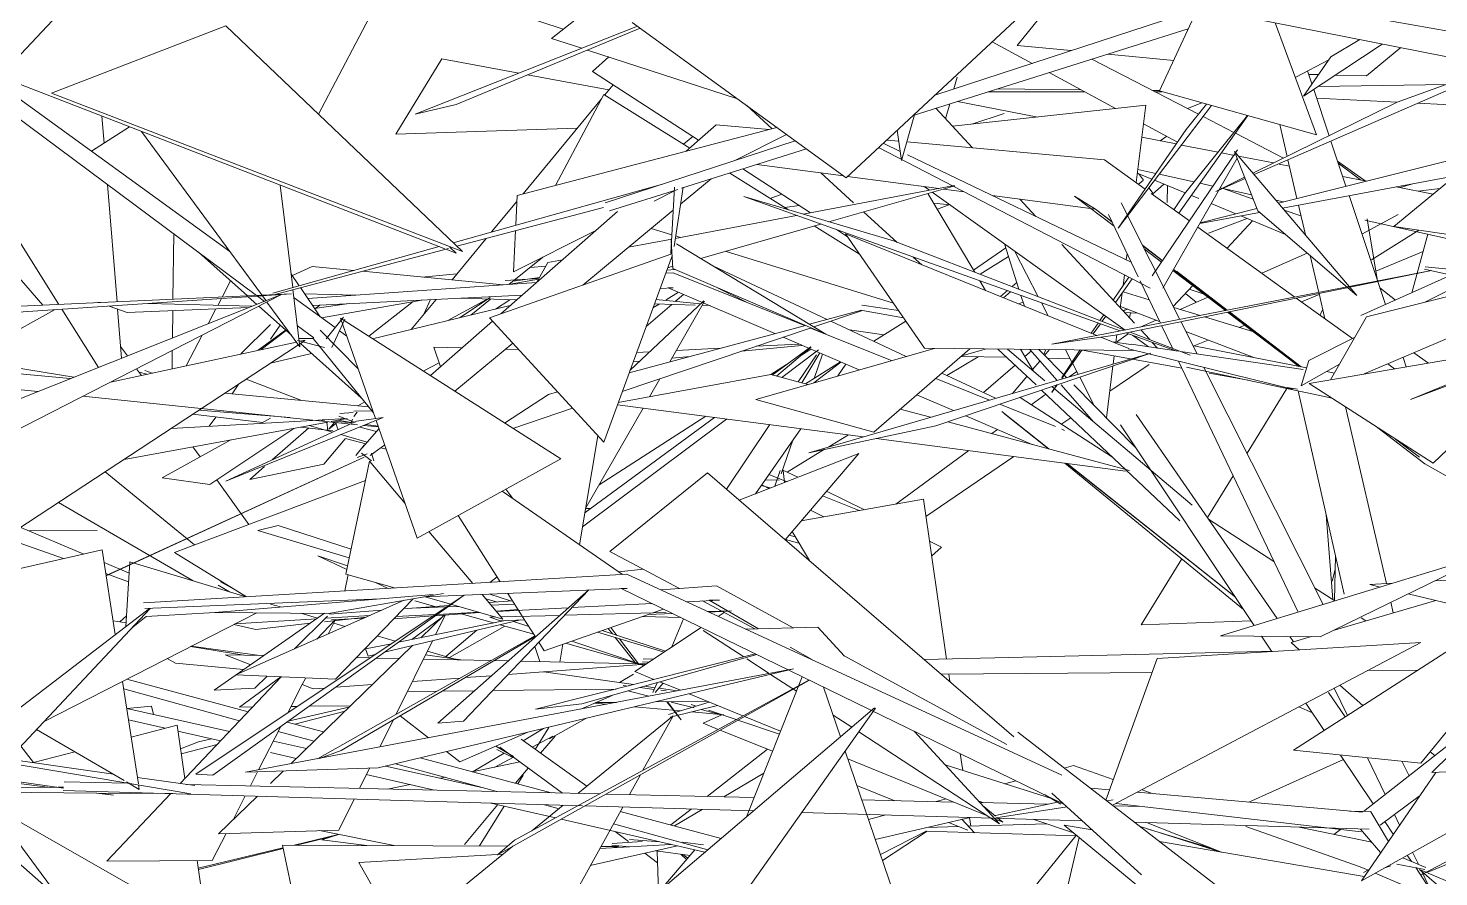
# Model space of a CAD drawing. Header units: millimetres. Extents: x 78096 to 288885, y -20632 to 149556.
# Drawn here: x 249668.4 to 250028.1, y 93435.7 to 93652.2 of the extents above; entities that cross this region are included whole.
import ezdxf

# ---------------------------------------------------------------- set-up
doc = ezdxf.new("R2010")
doc.units = ezdxf.units.MM
doc.layers.add('G-IMPT', color=8, linetype='Continuous', lineweight=9)
doc.layers.add('L-PLNT', color=71, linetype='Continuous', lineweight=9)

# ---------------------------------------------------------------- blocks, each defined once
blk = doc.blocks.new('ZZ-V - Tree Broadleaf 2 - 3dtree rotund SIMPLU-4826084-TOMH A-A')
at = {"layer": 'G-IMPT'}
for p, q in [((24224.14, 93647.86), (24237.21, 93663.97)), ((24105.4, 93649.65), (24121.17, 93662.07)), ((24105.4, 93649.65), (24113.16, 93647.13)), ((24114.56, 93646.67), (24152.8, 93634.23)), ((24224.14, 93647.86), (24237.97, 93646.53)), ((24247.28, 93645.64), (24264.08, 93644.02)), ((24313.28, 93640.11), (24321.98, 93647.28)), ((24347.26, 93642.28), (24284.6, 93614.88)), ((24295.25, 93639.73), (24303.62, 93644.21)), ((24298.23, 93641.33), (24299.33, 93638.02)), ((24346.33, 93642.47), (24321.11, 93633.37)), ((24300.98, 93640.4), (24298.52, 93640.45)), ((24313.28, 93640.11), (24305.32, 93640.3)), ((24299.79, 93636.63), (24303.72, 93624.82)), ((24198.01, 93630.13), (24194.63, 93618.52)), ((24256.97, 93632.58), (24207.64, 93627.22)), ((24256.97, 93632.58), (24254.48, 93612.86)), ((24283, 93629.95), (24265.35, 93605.02)), ((24266.81, 93609.98), (24282.94, 93629.96)), ((24284.47, 93615.35), (24321.11, 93633.37)), ((24096.65, 93609.59), (24162.85, 93626.92)), ((24291.11, 93627.68), (24293, 93619.55)), ((24165.32, 93625.13), (24152, 93618.42)), ((24189.98, 93622.9), (24194.32, 93620.82)), ((24193.57, 93626.24), (24194.63, 93618.52)), ((24304.18, 93623.44), (24308.02, 93611.93)), ((24188.8, 93621.81), (24258.07, 93585.9)), ((24196.17, 93619.93), (24253.25, 93592.56)), ((24280.36, 93621.21), (24258.62, 93589.08)), ((24310.82, 93584.04), (24279.6, 93620.75)), ((24279.6, 93620.75), (24285.51, 93605.68)), ((24343.51, 93620.84), (24290.79, 93607.6)), ((24280.25, 93619.09), (24261.31, 93585.91)), ((24293.21, 93618.65), (24295.51, 93608.79)), ((24169.57, 93604.8), (24208.1, 93612.1)), ((24176.13, 93602.85), (24208.25, 93612.02)), ((24254.79, 93615.3), (24258.53, 93613.75)), ((24255.07, 93615.18), (24256.34, 93613.44)), ((24255.11, 93612.41), (24256.31, 93613.41)), ((24258.63, 93609.87), (24261.56, 93612.49)), ((24259.22, 93613.46), (24267.01, 93610.23)), ((24262.42, 93607.77), (24262.51, 93612.1)), ((24274.81, 93610.6), (24282.16, 93614.22)), ((24282.3, 93613.87), (24274.81, 93610.6)), ((24335.94, 93614.61), (24291.84, 93606.36)), ((24321.87, 93611.56), (24325.35, 93612.63)), ((24096.65, 93609.59), (24096.28, 93601.98)), ((24136.75, 93610.74), (24131.61, 93608.15)), ((24201.41, 93610.06), (24213.33, 93589.98)), ((24257.76, 93611.48), (24258.81, 93610.03)), ((24266.81, 93609.98), (24264.1, 93605.92)), ((24268.58, 93609.58), (24270.52, 93608.77)), ((24276.67, 93611.36), (24284.34, 93608.65)), ((24308.81, 93609.53), (24318.07, 93581.72)), ((24331.95, 93611.33), (24326.45, 93610.67)), ((24202.86, 93607.63), (24207.01, 93607.16)), ((24247.44, 93604.74), (24255.04, 93588.82)), ((24250.71, 93607.68), (24265.63, 93577.96)), ((24286, 93605.26), (24270.72, 93602.4)), ((24285.3, 93606.22), (24270.83, 93602.59)), ((24273.62, 93607.48), (24279.92, 93604.87)), ((24310.82, 93584.04), (24285.51, 93605.68)), ((24292.27, 93605.86), (24296.54, 93604.36)), ((24295.89, 93607.11), (24297.66, 93599.52)), ((24321.36, 93604.75), (24312.09, 93599.67)), ((24136.96, 93598.63), (24167.9, 93604.48)), ((24143.4, 93593.52), (24174.09, 93602.27)), ((24272.96, 93599.99), (24282.82, 93603.66)), ((24277.73, 93596.09), (24284.21, 93603.09)), ((24281.16, 93604.36), (24292.63, 93599.59)), ((24313.44, 93603.61), (24316.08, 93587.69)), ((24116.68, 93600.63), (24095.69, 93590.06)), ((24096.21, 93600.61), (24095.69, 93590.06)), ((24125.06, 93596.37), (24136.04, 93598.45)), ((24326.58, 93600.75), (24314.56, 93593.15)), ((24324.8, 93584.75), (24328.92, 93599.68)), ((24214.72, 93589.45), (24221.95, 93593.99)), ((24220.91, 93597.22), (24224.61, 93585.64)), ((24223.6, 93595.3), (24229.55, 93583.74)), ((24252.2, 93594.77), (24251.99, 93593.16)), ((24298.89, 93594.25), (24301.07, 93584.85)), ((24044.33, 93591.46), (24039.31, 93589.15)), ((24044.33, 93591.46), (24054.96, 93590.44)), ((24103.92, 93591.56), (24099.91, 93591.2)), ((24104.42, 93592.47), (24101.66, 93587.45)), ((24104.42, 93592.47), (24108.19, 93593.18)), ((24136.96, 93590.66), (24134.8, 93590.52)), ((24135.02, 93591.13), (24136.29, 93591.49)), ((24146.56, 93591.61), (24175.74, 93577.93)), ((24101.58, 93587.38), (24043.27, 93583.25)), ((24057.16, 93590.23), (24093.05, 93586.77)), ((24081.29, 93589.55), (24072.4, 93588.76)), ((24102.19, 93588.4), (24093.6, 93587.84)), ((24094.82, 93586.9), (24102.07, 93588.19)), ((24102.32, 93588.65), (24095.59, 93587.73)), ((24136.42, 93589.84), (24134.6, 93589.72)), ((24136.42, 93589.84), (24169.92, 93576.37)), ((24214.62, 93587.8), (24216.1, 93585.31)), ((24224.06, 93587.37), (24222.85, 93586.31)), ((24252.61, 93588.73), (24248.68, 93582.83)), ((24253.5, 93588.27), (24249.23, 93582.24)), ((24251.51, 93589.3), (24251.16, 93586.55)), ((24255.54, 93587.75), (24260.67, 93576.99)), ((24042.43, 93584.49), (24055.52, 93584.11)), ((24097.88, 93584.13), (24044.43, 93581.53)), ((24078.97, 93577.65), (24089.74, 93583.57)), ((24081.86, 93583.35), (24096.51, 93582.92)), ((24081.94, 93578.36), (24089.74, 93583.57)), ((24136.43, 93586), (24133.08, 93585.84)), ((24134.6, 93582.92), (24137.79, 93584.88)), ((24135.16, 93586.01), (24162.32, 93574.32)), ((24135.16, 93586.01), (24136.43, 93586)), ((24139.04, 93584.34), (24136.96, 93582.55)), ((24147.74, 93586.04), (24155.33, 93582.24)), ((24221.67, 93585.28), (24219.93, 93583.76)), ((24220.64, 93583.48), (24222.46, 93585)), ((24225.12, 93584.05), (24225.99, 93581.32)), ((24250.92, 93584.62), (24250.45, 93580.92)), ((24251.16, 93584.97), (24257.84, 93582.93)), ((24263.98, 93581.24), (24268.92, 93586.57)), ((24301.14, 93584.58), (24302.64, 93578.12)), ((24320.61, 93582.86), (24316.66, 93585.97)), ((23991.56, 93582.3), (23989.72, 93582.35)), ((23997.14, 93579.73), (23992.59, 93581.34)), ((23997.14, 93579.73), (24028.21, 93580.96)), ((24029.05, 93581.29), (24002.57, 93582)), ((24053.83, 93581.98), (24044.94, 93580.76)), ((24045.01, 93580.65), (24046.33, 93581.62)), ((24046.34, 93581.62), (24045.03, 93580.63)), ((24046.75, 93578.33), (24072.29, 93582.88)), ((24058.77, 93573.67), (24070.13, 93582.5)), ((24059.78, 93573.03), (24094.86, 93581.47)), ((24072.95, 93579.44), (24074.5, 93582.99)), ((24125.4, 93564.9), (24144.22, 93582.67)), ((24136.06, 93581.77), (24129.52, 93576.13)), ((24131.25, 93580.86), (24132.88, 93581.86)), ((24131.63, 93581.9), (24142.05, 93581.6)), ((24132.04, 93583.02), (24143.42, 93581.92)), ((24135.54, 93567.12), (24144.42, 93582.58)), ((24143.83, 93581.54), (24145.88, 93581.48)), ((24224.47, 93581.93), (24225.66, 93582.37)), ((24230.34, 93582.18), (24232.05, 93578.87)), ((24250.49, 93581.26), (24260.46, 93577.44)), ((24251.07, 93580.24), (24252.39, 93580.53)), ((24252.42, 93580.52), (24251.15, 93580.16)), ((24254.91, 93579.56), (24251.55, 93579.73)), ((24252.83, 93578.34), (24253.03, 93579.65)), ((24264.1, 93581.01), (24270.8, 93578.96)), ((24302.08, 93580.5), (24301.37, 93579.03)), ((24026.13, 93569.12), (24033.69, 93576.62)), ((24033.69, 93572.88), (24036.2, 93576.45)), ((24176.64, 93577.51), (24195.88, 93568.49)), ((24187.57, 93572.39), (24195.73, 93577.51)), ((24244.8, 93577.02), (24243.06, 93574.42)), ((24245.39, 93576.81), (24243.56, 93574.23)), ((24246.22, 93579.15), (24245.24, 93577.69)), ((24246.76, 93578.76), (24245.84, 93577.46)), ((24260.97, 93576.37), (24263.73, 93570.57)), ((24265.92, 93577.38), (24270.06, 93569.14)), ((24271.95, 93578.61), (24284.5, 93574.77)), ((24030.57, 93570.07), (24037.58, 93575.21)), ((24037.72, 93575.09), (24031.32, 93570.24)), ((24164.46, 93573.4), (24183.83, 93565.06)), ((24171.44, 93575.75), (24192.14, 93567.43)), ((24249.58, 93574.04), (24249.34, 93572.12)), ((24267.19, 93574.85), (24284.54, 93568.21)), ((24033.69, 93566.75), (24044.22, 93569.28)), ((24082.55, 93570.67), (24075.37, 93570.85)), ((24075.37, 93570.85), (24077.05, 93565.84)), ((24096.98, 93570.31), (24093.68, 93570.39)), ((24127.08, 93569.47), (24130.43, 93569.65)), ((24137.2, 93570.01), (24148.51, 93570.61)), ((24153.82, 93569.81), (24169.27, 93571.33)), ((24203.09, 93570.55), (24157.5, 93557.54)), ((24157.62, 93571.09), (24168.49, 93571.66)), ((24161.71, 93563.75), (24171.55, 93570.98)), ((24171.61, 93570.96), (24162.78, 93563.47)), ((24173.51, 93570.15), (24164.12, 93563.11)), ((24168.33, 93561.98), (24172.98, 93568.94)), ((24169.13, 93568.85), (24171.49, 93570.37)), ((24169.27, 93561.73), (24173.8, 93569.38)), ((24187.57, 93549.14), (24212.09, 93570.46)), ((24216.33, 93570.42), (24210.01, 93568.65)), ((24219.25, 93570.39), (24228.96, 93561.22)), ((24221.66, 93570.36), (24231.24, 93562.27)), ((24224.99, 93570.33), (24228.29, 93564.76)), ((24226.11, 93568.44), (24227.78, 93569.9)), ((24227.42, 93570.3), (24234.35, 93562.39)), ((24229.64, 93570.28), (24236.75, 93563.09)), ((24231.49, 93570.26), (24230.96, 93568.95)), ((24231.14, 93568.77), (24232.4, 93570.25)), ((24240.22, 93570.17), (24235.52, 93563.13)), ((24240.64, 93570.1), (24235.52, 93562.87)), ((24236.5, 93570.21), (24238.13, 93567.03)), ((24072.69, 93564.76), (24076.7, 93566.88)), ((24126.2, 93567.09), (24127.9, 93567.26)), ((24136.08, 93568.06), (24140.77, 93568.52)), ((24161.34, 93563.86), (24165.35, 93566.43)), ((24170.21, 93561.48), (24179.13, 93567.08)), ((24172.29, 93561.76), (24179.15, 93567.07)), ((24178.42, 93563.51), (24180.5, 93566.49)), ((24221.5, 93568.27), (24209.85, 93568.51)), ((24215.57, 93559.27), (24223.61, 93566.27)), ((24228.07, 93565.13), (24229.98, 93567.39)), ((24237.67, 93567.92), (24231.86, 93568.04)), ((24238.27, 93566.76), (24239.71, 93563.95)), ((24248.57, 93566.07), (24246.9, 93552.84)), ((24248.89, 93568.61), (24248.63, 93566.55)), ((24265.3, 93567.27), (24266.06, 93565.67)), ((24266.16, 93565.48), (24295.81, 93503.26)), ((24271.8, 93565.68), (24302.16, 93505.2)), ((24322.56, 93568.24), (24323.36, 93565.84)), ((24027.53, 93562.71), (24041.48, 93557.3)), ((24161.34, 93563.85), (24122.41, 93556.74)), ((24130.42, 93558.2), (24133.06, 93562.8)), ((24161.34, 93563.85), (24170.77, 93561.33)), ((24203.39, 93562.9), (24217.12, 93557.38)), ((24204.94, 93564.25), (24218.65, 93557.82)), ((24222.97, 93559.08), (24226.63, 93563.42)), ((24240.1, 93563.2), (24243.83, 93555.94)), ((24023.92, 93558.96), (24025.51, 93561.22)), ((24198.57, 93558.71), (24207.9, 93554.69)), ((24224.9, 93558.05), (24248.47, 93542.81)), ((24230.36, 93559.9), (24265.66, 93526.59)), ((24232.99, 93560.79), (24268.77, 93530.57)), ((24234.24, 93561.22), (24233, 93559.35)), ((24234.35, 93561.22), (24233.01, 93559.33)), ((24235.38, 93561.22), (24243.64, 93551.79)), ((24238.6, 93561.22), (24254.29, 93545.36)), ((24282.78, 93543.79), (24292.96, 93560.3)), ((24307.59, 93507.81), (24295.78, 93559.7)), ((24055.97, 93555.93), (24057.77, 93556.88)), ((24114.13, 93529.83), (24128.75, 93555.3)), ((24184.87, 93547.98), (24122.19, 93556.16)), ((24187.57, 93549.14), (24157.5, 93557.54)), ((24194.35, 93555.03), (24202.03, 93552.98)), ((24219.77, 93556.31), (24233.94, 93550.61)), ((24232.24, 93544.91), (24220.25, 93554.44)), ((24307.86, 93555.67), (24318.35, 93510.56)), ((24018.11, 93550.67), (24019.77, 93553.04)), ((24031.25, 93551.41), (24033.69, 93552.75)), ((24150.01, 93552.53), (24113.32, 93525.02)), ((24113.94, 93528.69), (24146.96, 93552.93)), ((24117.54, 93535.76), (24144.75, 93553.22)), ((24150.02, 93534.63), (24161.04, 93551.09)), ((24206.46, 93551.8), (24252.77, 93539.42)), ((24211.03, 93553.35), (24227.98, 93546.04)), ((24220.92, 93553.86), (24232.17, 93544.93)), ((24250.48, 93551.08), (24284.63, 93499.83)), ((24254.49, 93553.7), (24290.5, 93501.63)), ((24006.06, 93537.55), (24023.61, 93547.21)), ((24018.28, 93535.86), (24039.68, 93550.15)), ((24034.19, 93542.1), (24043.52, 93550.24)), ((24047.36, 93540.98), (24052.76, 93547.46)), ((24117.23, 93548.22), (24112.55, 93520.46)), ((24157.4, 93533.47), (24169, 93550.05)), ((24251.8, 93539.26), (24188.16, 93547.55)), ((24235.52, 93549.92), (24236.22, 93549.59)), ((24183.75, 93543.74), (24153.24, 93531.85)), ((24183.75, 93543.74), (24165.01, 93521.71)), ((24047.36, 93540.98), (24028.45, 93537.08)), ((24028.45, 93537.08), (24032.23, 93540.38)), ((24236.31, 93541.28), (24281.91, 93503.91)), ((24236.85, 93541.2), (24279.8, 93507.08)), ((24279.77, 93507.13), (24236.91, 93541.2)), ((24006.06, 93537.55), (24018.28, 93535.86)), ((24272.68, 93527.4), (24279.24, 93538.03)), ((24115.32, 93529.71), (24114.1, 93529.69)), ((24200.23, 93532.1), (24169.1, 93526.51)), ((24200.23, 93532.1), (24206.14, 93491.26)), ((24272.98, 93526.97), (24289.64, 93516.2)), ((24304.66, 93506.49), (24302.97, 93528.12)), ((24166.78, 93523.79), (24171.15, 93516.42)), ((23996.86, 93499.6), (23997.84, 93516.06)), ((23997.84, 93516.06), (24027.53, 93507.17)), ((24255.79, 93499.98), (24266.16, 93516.82)), ((24276, 93497.2), (24344.88, 93518.27)), ((24301.42, 93496.98), (24345, 93518.21)), ((24305.35, 93517.63), (24305.1, 93506.2)), ((24124.6, 93512.93), (24001.33, 93505.62)), ((24089.64, 93510.86), (24091.53, 93512.24)), ((24128.75, 93514.2), (24122.58, 93513.52)), ((24124.6, 93512.93), (24235.52, 93461.65)), ((24304.46, 93511.17), (24305.28, 93514.11)), ((24329.88, 93462.31), (24382.02, 93513.56)), ((24330.73, 93511.26), (24364.73, 93513.19)), ((24075.18, 93507.78), (24019.54, 93503.19)), ((24048.53, 93502.95), (24077.84, 93508)), ((24124.73, 93509.3), (24072.81, 93507.13)), ((24114.88, 93508.98), (24076.37, 93474.89)), ((24082.94, 93475.43), (24114.88, 93508.98)), ((24123.19, 93509.27), (24124.73, 93509.3)), ((24123.19, 93509.27), (24236.07, 93454.27)), ((24147.46, 93509.94), (24133.3, 93508.91)), ((24147.46, 93509.94), (24166.99, 93499.28)), ((24294.61, 93468.04), (24356.23, 93507.72)), ((24300, 93509.5), (24305.21, 93506.13)), ((24314.08, 93510.31), (24319.97, 93510.65)), ((24314.08, 93510.31), (24316.76, 93509.67)), ((24323.91, 93507.94), (24340.12, 93504.03)), ((24327.12, 93464.69), (24363.4, 93509.36)), ((23930.18, 93448.45), (24002.89, 93504.22)), ((23949.12, 93446.69), (24003, 93504.22)), ((24061.75, 93506.67), (24001.71, 93504.17)), ((24014.65, 93461.88), (24083.08, 93507.56)), ((24018.98, 93461.62), (24083.13, 93507.56)), ((24024.9, 93487.23), (24067.84, 93506.28)), ((24033.69, 93505.33), (24036.24, 93504.57)), ((24050.3, 93486.19), (24070.07, 93506.66)), ((24067.67, 93504.17), (24078.62, 93504.58)), ((24079.21, 93504.97), (24068.62, 93504.2)), ((24078.99, 93504.6), (24081.71, 93504.7)), ((24095.41, 93506.15), (24089.42, 93505.72)), ((24090.01, 93505.02), (24095.99, 93505.25)), ((24109.67, 93504.37), (24091.34, 93503.44)), ((24131.03, 93505.45), (24110.53, 93504.41)), ((24148.21, 93506.32), (24139.83, 93505.89)), ((24148.21, 93506.32), (24145.62, 93506.31)), ((24145.62, 93506.31), (24158.18, 93499.02)), ((24319.46, 93505.77), (24320.09, 93503.07)), ((24047.52, 93502.96), (24019.38, 93483.38)), ((24048.53, 93502.95), (24019.54, 93503.19)), ((24024.66, 93500.27), (24045.54, 93501.58)), ((24030.02, 93498.86), (24043.85, 93500.4)), ((24039.84, 93493.86), (24048.25, 93502.24)), ((24041.45, 93503.01), (24045.74, 93501.72)), ((24045.54, 93496.39), (24050.29, 93501.41)), ((24047.53, 93500.81), (24058.21, 93502)), ((24047.72, 93501.71), (24059.18, 93502.43)), ((24050.34, 93501.41), (24048.43, 93497.67)), ((24062.1, 93503.73), (24048.77, 93502.76)), ((24057.58, 93501.73), (24049.31, 93501.31)), ((24049.87, 93500.48), (24052.8, 93499.61)), ((24062.83, 93493.02), (24097.46, 93501.26)), ((24065.13, 93501.54), (24075.18, 93502.29)), ((24075.72, 93502.64), (24065.7, 93502.14)), ((24066.4, 93495.58), (24093.59, 93501.1)), ((24069.75, 93496.26), (24077.15, 93501.69)), ((24072.03, 93496.72), (24077.98, 93502.49)), ((24075.83, 93502.34), (24087.05, 93503.17)), ((24075.89, 93497.63), (24078.31, 93502.52)), ((24086.9, 93503.21), (24076.31, 93502.67)), ((24089.68, 93501.98), (24091.05, 93502.02)), ((24089.68, 93501.98), (24092.41, 93501.05)), ((24091.31, 93503.48), (24096.85, 93503.9)), ((24098.5, 93501.31), (24092.41, 93501.05)), ((24092.51, 93502.05), (24107.49, 93502.44)), ((24108.68, 93502.47), (24134.6, 93503.13)), ((24138.32, 93501.9), (24128.68, 93502.16)), ((24136.25, 93502.91), (24130.07, 93502.64)), ((24136.11, 93494.37), (24139.09, 93501.52)), ((24145.21, 93503.41), (24151.34, 93503.56)), ((24150.45, 93503.51), (24145.45, 93503.29)), ((24283.83, 93501.03), (24255.79, 93499.98)), ((24311.89, 93501.82), (24313.1, 93501.03)), ((24030.02, 93498.86), (24024.39, 93500.13)), ((24045.69, 93465.84), (24101.1, 93497.23)), ((24051.71, 93467.97), (24101.24, 93497.02)), ((24060.91, 93497.18), (24065.48, 93495.81)), ((24086.37, 93498.63), (24078.46, 93491.92)), ((24276, 93497.2), (24301.42, 93496.98)), ((24286.44, 93497.11), (24289, 93493.27)), ((24293.67, 93497.05), (24294.64, 93495.65)), ((24013.31, 93494.46), (24026.95, 93492.3)), ((24013.51, 93494.56), (24031.02, 93492.19)), ((24038.88, 93464.55), (24069.97, 93494.72)), ((24057.95, 93493.86), (24064.58, 93495.21)), ((24057.95, 93493.86), (24058.66, 93492.03)), ((24065.78, 93477.22), (24075.05, 93495.93)), ((24073.76, 93493.33), (24080.41, 93491.34)), ((24101.1, 93494.51), (24102.4, 93490.64)), ((24108.27, 93495.06), (24107.5, 93490.53)), ((24166.24, 93494.35), (24171.92, 93491.06)), ((24009.47, 93490.24), (24007.34, 93491.4)), ((24009.47, 93490.24), (24026.89, 93488.61)), ((24058.66, 93492.03), (24060.46, 93492.46)), ((24101.32, 93478.47), (24157.43, 93492.59)), ((24113.14, 93479.84), (24157.79, 93492.41)), ((24180.06, 93492.14), (24221.48, 93469.52)), ((23997.08, 93486.15), (24028.03, 93477.86)), ((24010.7, 93459.52), (24036.45, 93486.76)), ((24024.9, 93487.23), (24050.3, 93486.19)), ((24167.12, 93488.76), (24027.39, 93462.39)), ((24029.77, 93483.82), (24032.87, 93486.91)), ((24042.71, 93486.5), (24041.83, 93484.77)), ((24061.22, 93463.54), (24167.12, 93488.76)), ((24155.13, 93451.03), (24169.33, 93486.79)), ((24206.7, 93487.4), (24206.97, 93485.54)), ((23996.29, 93483.71), (24025.86, 93475.56)), ((24029.77, 93483.82), (24019.38, 93483.38)), ((24041.83, 93484.77), (24038.14, 93477.56)), ((24068.63, 93482.98), (24076.11, 93483.07)), ((24077.48, 93483.09), (24085.75, 93483.19)), ((24090.38, 93483.25), (24121.87, 93483.64)), ((24091.62, 93441.34), (24171.16, 93485.9)), ((24095.98, 93445.07), (24171.06, 93485.94)), ((24123.64, 93484.58), (24124.93, 93484.41)), ((24124.87, 93483.14), (24130.18, 93481.79)), ((24127.98, 93484.02), (24131.6, 93483.55)), ((24131.25, 93482.72), (24132.3, 93485.24)), ((24133.89, 93485.1), (24131.87, 93482.72)), ((24133.27, 93483.34), (24134.6, 93483.17)), ((24179.08, 93471.44), (24174.76, 93484.14)), ((24303.58, 93482.72), (24307.84, 93476.56)), ((24305.04, 93483.89), (24308.37, 93476.9)), ((24053.73, 93478.97), (24038.24, 93475.42)), ((24098.1, 93402.45), (24187.8, 93478.87)), ((24113.14, 93479.84), (24101.32, 93478.47)), ((24112.85, 93478.52), (24120.84, 93482.01)), ((24116.33, 93480.04), (24119.42, 93479.76)), ((24126.6, 93479.11), (24138.28, 93478.05)), ((24135.95, 93480.32), (24141.82, 93478.82)), ((24141.01, 93479.7), (24142.28, 93479.27)), ((24297.8, 93480.06), (24302.45, 93473.08)), ((24023.28, 93472.83), (23997.07, 93478.65)), ((24006.83, 93473.64), (23997.52, 93475.78)), ((24039.93, 93474.67), (24052.74, 93478.01)), ((24061.63, 93468.85), (24065.09, 93475.82)), ((24066.78, 93476.81), (24074.05, 93471.19)), ((24082.94, 93475.43), (24076.37, 93474.89)), ((24135.26, 93404.21), (24188.05, 93478.75)), ((24141.16, 93477.79), (24149.35, 93477.06)), ((24143.53, 93478.38), (24148.68, 93477.07)), ((24144.04, 93474.92), (24148.83, 93477.07)), ((24145.43, 93478.22), (24152.5, 93475.84)), ((24152.94, 93475.69), (24163.51, 93472.14)), ((23998.2, 93471.38), (24009.88, 93474.44)), ((24009.88, 93474.44), (24011.9, 93460.78)), ((24020.98, 93470.39), (24010.11, 93472.89)), ((24036.35, 93474.06), (24030.69, 93463.01)), ((24035.72, 93472.84), (24044.83, 93470.33)), ((24037.94, 93475.2), (24047.27, 93472.7)), ((24082.02, 93465.05), (24099.37, 93472.63)), ((24144.04, 93474.92), (24147.92, 93473.35)), ((24148.41, 93473.15), (24161.77, 93467.75)), ((24224.36, 93472.6), (24289.37, 93422.41)), ((24010.77, 93468.41), (24015.4, 93470.19)), ((24010.96, 93467.11), (24020.14, 93469.51)), ((24018.71, 93470.94), (24015.4, 93470.19)), ((24042.91, 93468.47), (24034.45, 93470.35)), ((24160.51, 93468.26), (24145.13, 93456.24)), ((24294.61, 93468.04), (24327.12, 93464.69)), ((23973.24, 93464.87), (23983.83, 93467.63)), ((24040.31, 93465.94), (24033.69, 93467.46)), ((24051.71, 93467.97), (24046.26, 93465.95)), ((24065.63, 93464.59), (24091.48, 93457.47)), ((24071.93, 93466.09), (24105.28, 93457.15)), ((24078.6, 93467.68), (24082.02, 93465.05)), ((24192.69, 93431.42), (24180.31, 93467.81)), ((24209.64, 93467.15), (24210.26, 93462.87)), ((24306.64, 93466.8), (24314.94, 93454.34)), ((24313.52, 93466.09), (24317.98, 93456.72)), ((24322.24, 93465.19), (24324.09, 93461.5)), ((24329.49, 93467.6), (24330.67, 93466.66)), ((24330.68, 93466.66), (24329.49, 93467.6)), ((24018.98, 93461.62), (24014.65, 93461.88)), ((24061.22, 93463.54), (24027.39, 93462.39)), ((24030.43, 93462.49), (24028.59, 93458.91)), ((24033.69, 93459.52), (24036.98, 93462.71)), ((24056.39, 93458.27), (24058.97, 93463.47)), ((24075.58, 93457.83), (24058.16, 93461.84)), ((24087.64, 93458.53), (24063.08, 93463.99)), ((24159.54, 93462.15), (24149.33, 93456.14)), ((24205.83, 93464.27), (24232.88, 93455.71)), ((24238.53, 93464.1), (24236.17, 93463.48)), ((24248.67, 93460.53), (24238.53, 93464.1)), ((24329.88, 93462.31), (24360.68, 93463.76)), ((24183.29, 93459.05), (24192.95, 93455.14)), ((24223.81, 93460.24), (24220.94, 93459.49)), ((24258.88, 93456.93), (24256, 93457.94)), ((23958.16, 93456.34), (24005.77, 93429.16)), ((23962.37, 93453.93), (23980.28, 93429.73)), ((23992.02, 93439.74), (24008.28, 93456.95)), ((24020.48, 93446.7), (24030.37, 93456.3)), ((24027.3, 93456.39), (24024.19, 93450.3)), ((24051.13, 93447.65), (24055.05, 93455.56)), ((24106.4, 93450.75), (24089.95, 93454.53)), ((24103.62, 93454.12), (24107.31, 93453.11)), ((24206.03, 93455.58), (24203.46, 93454.9)), ((24214.34, 93455.06), (24215.64, 93454.62)), ((24231.11, 93456.74), (24235.32, 93454.29)), ((24233.02, 93457.06), (24255.9, 93436.2)), ((24144.51, 93441.98), (24107.82, 93450.42)), ((24122.93, 93452.42), (24148.66, 93445.52)), ((24141, 93453.01), (24135.83, 93448.97)), ((24143.86, 93452.93), (24136.72, 93448.73)), ((24190.62, 93451.54), (24186.24, 93450.39)), ((24212.16, 93450.9), (24187.98, 93445.26)), ((24210.05, 93450.41), (24213.27, 93446.93)), ((24212, 93450.86), (24212.31, 93448.65)), ((24228.15, 93450.42), (24238.51, 93446.94)), ((24320.41, 93451.63), (24321.69, 93448.94)), ((23980.28, 93429.73), (23960.58, 93447.11)), ((24022.38, 93446.76), (24018.86, 93439.88)), ((24051.13, 93447.65), (24020.48, 93446.7)), ((24121.2, 93449.28), (24145.27, 93442.64)), ((24189.27, 93441.46), (24200.92, 93447.34)), ((24189.81, 93439.9), (24201.2, 93447.34)), ((24239.47, 93446.15), (24200.79, 93447.35)), ((24209.23, 93448.56), (24201.08, 93448.32)), ((24206.64, 93449.61), (24211.57, 93447.62)), ((24231.69, 93449.23), (24211.69, 93448.63)), ((24255.51, 93448.55), (24275.89, 93442.1)), ((24276.24, 93442.04), (24257.17, 93449.56)), ((24257.31, 93447.98), (24273.86, 93442.98)), ((24311.67, 93438.3), (24282.51, 93448.59)), ((24317.95, 93449.83), (24320.09, 93446.61)), ((24036.75, 93443.81), (24094.23, 93443.57)), ((24036.75, 93443.81), (24040.48, 93426.41)), ((24095.98, 93445.07), (24091.62, 93441.34)), ((24115.29, 93438.58), (24137.52, 93443.6)), ((24117.69, 93442.93), (24135.8, 93443.99)), ((24117.99, 93443.47), (24122.5, 93443.45)), ((24120.79, 93443.79), (24125.22, 93443.37)), ((24120.85, 93444.21), (24128.52, 93444.77)), ((24122.5, 93443.45), (24120.86, 93443.11)), ((24125.28, 93445.25), (24133.01, 93444.63)), ((24138.76, 93444.6), (24144.14, 93443.87)), ((24223.27, 93426.6), (24239.14, 93446.16)), ((24234.91, 93424.19), (24239.95, 93445.75)), ((23992.02, 93439.74), (24018.86, 93439.88)), ((24015.01, 93439.86), (24017.47, 93423.23)), ((24056.29, 93439.35), (24093.03, 93441.49)), ((24056.29, 93439.35), (24063.42, 93426.86)), ((24132.02, 93442.36), (24140.75, 93441.14)), ((24132.68, 93431.91), (24132.36, 93442.31)), ((24133, 93432.19), (24141.99, 93442.57)), ((24139.86, 93440.11), (24138.43, 93441.46)), ((24323.66, 93441.25), (24324.74, 93439.64)), ((24325, 93442), (24326.47, 93438.91)), ((24313.65, 93437.46), (24311.67, 93438.3)), ((24330.62, 93430.2), (24315.46, 93436.68)), ((24325.79, 93438.06), (24329.61, 93432.33)), ((24327.34, 93437.08), (24333.93, 93423.27))]:
    blk.add_line(p, q, dxfattribs=at)
blk = doc.blocks.new('ZZ-V - Tree Broadleaf 2 - 3dtree rotund SIMPLU-4826109-TOMH A-A')
at = {"layer": 'G-IMPT'}
for p, q in [((23998.79, 93676.11), (23964.59, 93639.94)), ((24066.2, 93668.93), (24045.93, 93630.34)), ((24065.95, 93666.02), (24108.36, 93651.99)), ((24180.51, 93614.09), (24237.48, 93667.1)), ((24240.04, 93668.12), (24370.65, 93644.98)), ((23905.07, 93663.12), (23975.67, 93581.58)), ((23920.3, 93665.78), (24030.19, 93584.04)), ((24235.52, 93664.39), (24404.78, 93630.9)), ((24203.13, 93635.14), (24270.08, 93657.03)), ((24260.49, 93636.23), (24270.3, 93657.51)), ((23977.9, 93635.63), (24022.36, 93652.86)), ((24022.36, 93652.86), (24082.67, 93595.24)), ((24070.61, 93630.34), (24127.34, 93652.73)), ((24128.01, 93652.24), (24081.04, 93632.78)), ((24125.94, 93653.74), (24180.51, 93614.09)), ((24197.61, 93630), (24267.81, 93652.1)), ((24300.48, 93625.07), (24289.97, 93653.62)), ((23947.08, 93650.55), (24023.32, 93595.31)), ((24217.81, 93648.8), (24228, 93643.27)), ((24297.17, 93634.9), (24317.28, 93648.21)), ((24304.13, 93644.95), (24311.55, 93649.35)), ((24077.42, 93644.4), (24065.66, 93625.18)), ((24077.42, 93644.4), (24097.03, 93640.76)), ((24119.99, 93644.9), (24115.86, 93641.21)), ((24243.16, 93644.34), (24270.38, 93630.31)), ((24304.13, 93644.95), (24297.17, 93634.9)), ((24142.91, 93623.66), (24115.86, 93641.21)), ((24232.32, 93640.93), (24249.26, 93631.74)), ((24078.22, 93595.97), (23964.59, 93639.94)), ((24099.29, 93640.34), (24120.04, 93636.49)), ((24121.11, 93637.8), (24118.98, 93635.22)), ((24208.88, 93639.73), (24208.03, 93636.74)), ((24300.96, 93637.41), (24333.7, 93637.91)), ((23977.9, 93635.63), (24082.67, 93595.24)), ((24118.15, 93634.21), (24098.16, 93609.98)), ((24118.76, 93635.36), (24106.39, 93612.14)), ((24118.76, 93635.36), (24140.64, 93621.67)), ((24208.94, 93633.57), (24229.39, 93629.58)), ((24216.76, 93636.03), (24241.33, 93636.04)), ((24240.41, 93636.54), (24219.01, 93636.74)), ((24260.54, 93636.35), (24258.63, 93636.37)), ((24259.25, 93636.05), (24261.13, 93636.05)), ((24260.49, 93636.23), (24300.48, 93625.07)), ((24300.53, 93634.41), (24321.11, 93633.38)), ((23947.57, 93632.99), (23979.74, 93581.77)), ((24070.61, 93630.34), (24081.04, 93632.78)), ((24155.18, 93632.49), (24161.65, 93626.61)), ((24212.73, 93621.71), (24203.39, 93631.82)), ((24206.95, 93632.94), (24205.87, 93629.14)), ((24212.6, 93627.76), (24220.88, 93630.46)), ((24249.9, 93601.19), (24273.72, 93632.54)), ((24272.46, 93632.89), (24267.24, 93626.41)), ((24267.6, 93631.75), (24271.26, 93633.22)), ((24326.31, 93633.12), (24344.67, 93632.2)), ((23988.09, 93620.83), (23997.8, 93627.09)), ((23990.73, 93629.82), (23991.29, 93622.9)), ((24065.66, 93625.18), (24111.96, 93626.71)), ((24147.43, 93627.63), (24139.72, 93620.87)), ((24160.91, 93626.41), (24147.43, 93627.63)), ((24249.9, 93601.19), (24267.24, 93626.41)), ((24256.38, 93627.88), (24265.03, 93623.19)), ((24271.57, 93629.7), (24279.45, 93625.64)), ((24320.25, 93601.69), (24351.92, 93627.77)), ((24000.81, 93625.92), (24032.59, 93582.7)), ((24119.07, 93607.65), (24167.56, 93623.5)), ((24141.45, 93624.61), (24139.04, 93622.67)), ((24193.96, 93623.42), (24190.84, 93623.7)), ((24246.45, 93618.66), (24196, 93623.23)), ((24255.94, 93624.41), (24264.69, 93622.71)), ((24260.62, 93623.5), (24262.31, 93624.67)), ((24279.82, 93625.45), (24292.12, 93619.11)), ((24138.51, 93611.4), (24170.4, 93621.44)), ((24266.05, 93622.44), (24275.4, 93620.62)), ((24276.28, 93620.45), (24279.6, 93619.8)), ((24280.57, 93619.61), (24289.57, 93617.86)), ((24171.43, 93605.15), (24154.19, 93616.34)), ((24179.88, 93614.55), (24157.78, 93617.47)), ((24256.78, 93611.2), (24246.45, 93618.66)), ((24254.91, 93616.22), (24259.52, 93615.19)), ((24290.95, 93617.59), (24293.58, 93617.08)), ((24312.92, 93613.31), (24305.88, 93618.34)), ((24306.05, 93617.83), (24311.68, 93613.55)), ((23992.15, 93612.33), (23994.58, 93582.44)), ((24036.2, 93612.23), (24039.39, 93586.09)), ((24080.29, 93597.51), (24133.66, 93612.42)), ((24146.09, 93613.78), (24138.32, 93607.36)), ((24150.85, 93615.28), (24165.81, 93605.92)), ((24174.06, 93615.32), (24182.44, 93607.69)), ((24204.16, 93611.35), (24180.86, 93614.42)), ((24260.39, 93615), (24269.25, 93613.01)), ((24270.77, 93612.67), (24274.08, 93611.93)), ((24307.18, 93614.43), (24313.25, 93613.24)), ((24120.19, 93605.63), (24137.65, 93611.13)), ((24135.82, 93594.73), (24136.8, 93611.68)), ((24136.64, 93596.56), (24139, 93611.68)), ((24154.43, 93609.3), (24192.59, 93597.97)), ((24154.43, 93609.3), (24250.45, 93575.01)), ((24161.15, 93608.83), (24164.17, 93609.86)), ((24200.46, 93611.84), (24201.78, 93610.9)), ((24202.51, 93610.38), (24251.67, 93575.24)), ((24210.62, 93610.5), (24205.36, 93611.19)), ((24244.15, 93606.08), (24217.82, 93609.55)), ((24228.88, 93604.24), (24224.83, 93608.62)), ((24248.86, 93601.77), (24238.79, 93609.4)), ((24238.79, 93609.4), (24244.15, 93606.08)), ((24268.07, 93603.06), (24258.31, 93610.1)), ((24275.93, 93611.52), (24283.92, 93609.74)), ((24290.16, 93608.34), (24292.05, 93607.92)), ((24320.79, 93611.78), (24330.25, 93609.93)), ((24081.24, 93596.6), (24118.68, 93606.52)), ((24096.58, 93608.07), (24090.13, 93600.26)), ((24122.22, 93605.5), (24092.47, 93579.37)), ((24136.46, 93605.82), (24113.38, 93586.7)), ((24164.86, 93606.51), (24168.53, 93607.03)), ((24184.99, 93605.38), (24193.53, 93597.61)), ((24203.8, 93606.04), (24206.69, 93607.2)), ((24248.34, 93602.86), (24244.15, 93606.08)), ((24248.37, 93602.81), (24244.15, 93606.08)), ((24136.1, 93599.53), (24130.84, 93601.16)), ((24172.41, 93601.79), (24183.93, 93594.58)), ((24294.96, 93583.66), (24270.22, 93601.51)), ((24312.81, 93603.28), (24352.22, 93594.47)), ((24320.25, 93601.69), (24386.58, 93591.74)), ((24009.04, 93599.77), (24008.83, 93583.08)), ((24088.76, 93598.6), (24080.03, 93588.02)), ((24135.9, 93598.05), (24136.32, 93590.93)), ((24138.24, 93598.87), (24137.06, 93599.23)), ((24180.85, 93599.04), (24178.04, 93600.86)), ((24200.52, 93570.58), (24180.37, 93599.74)), ((24244.49, 93573.85), (24180.37, 93599.74)), ((24192.59, 93597.97), (24251.62, 93575.23)), ((24015.34, 93595.09), (24027.82, 93583.94)), ((24034.31, 93584.67), (24076.77, 93596.53)), ((24034.56, 93584.24), (24079.12, 93596.04)), ((24081.06, 93594.87), (24078.48, 93595.87)), ((24079.49, 93596.42), (24081.06, 93594.87)), ((24089.59, 93578.37), (24136.1, 93594.66)), ((24118.7, 93546.62), (24136.13, 93594.17)), ((24175.35, 93574.2), (24137.24, 93597.24)), ((24192.59, 93582.05), (24149.71, 93595.32)), ((24213.01, 93590.52), (24221.24, 93596.22)), ((24254.07, 93577), (24235.52, 93597.06)), ((24261, 93593.15), (24256.13, 93596.89)), ((24261.19, 93592.88), (24256.2, 93596.74)), ((24260.99, 93592.58), (24256.64, 93595.88)), ((24298.16, 93594.87), (24286.55, 93589.73)), ((24327.7, 93595.24), (24315.65, 93590.28)), ((24103.19, 93593.84), (24094.53, 93586.88)), ((24175.35, 93574.2), (24136.32, 93590.93)), ((24197.65, 93593.86), (24199.82, 93591.89)), ((24329.85, 93590.44), (24233.02, 93571.62)), ((24249.16, 93573.95), (24329.85, 93590.44)), ((24277.3, 93580.23), (24263.87, 93590.4)), ((24277.49, 93580.26), (24264.03, 93590.68)), ((24328.01, 93590.76), (24342.01, 93587.59)), ((24328.25, 93591.34), (24340.25, 93590.21)), ((24023.55, 93587.75), (24021.4, 93583.65)), ((24041.05, 93586.55), (24038.95, 93589.68)), ((24277.75, 93580.31), (24264.83, 93590.22)), ((24311.84, 93578.92), (24334.76, 93589.23)), ((24313.23, 93578.63), (24352.92, 93588.5)), ((24328.09, 93582.32), (24339.63, 93588.13)), ((23933.75, 93577.4), (24039.05, 93584.44)), ((23939.83, 93579.97), (24039.05, 93584.44)), ((23940.74, 93546.17), (24036.52, 93584.26)), ((23946.42, 93538.2), (24036.52, 93584.26)), ((24021.19, 93583.25), (24020.29, 93581.53)), ((24028.07, 93583.71), (24030.25, 93581.77)), ((24030.42, 93583.87), (24032.2, 93582.54)), ((24039.46, 93585.54), (24041.24, 93570.92)), ((24039.72, 93583.42), (24050.18, 93575.84)), ((24046.41, 93578.57), (24041.39, 93586.05)), ((24272.8, 93583.64), (24265.74, 93580.51)), ((24269.84, 93582.33), (24267.09, 93584.59)), ((24271.84, 93584.36), (24268.03, 93585.62)), ((24309.66, 93573.05), (24295.33, 93583.39)), ((24301.2, 93584.32), (24296.64, 93582.44)), ((24360.38, 93584.37), (24312.69, 93564.03)), ((23978.65, 93580.4), (23956.11, 93567.86)), ((23980.52, 93580.53), (23989.83, 93565.69)), ((23994.73, 93580.58), (23995.75, 93568.05)), ((24008.79, 93580.19), (24008.71, 93573.2)), ((24019.81, 93580.62), (24017.82, 93576.82)), ((24030.76, 93581.31), (24039.04, 93573.91)), ((24032.82, 93582.37), (24041.24, 93570.92)), ((24075.94, 93583.06), (24069.61, 93575.39)), ((24089.86, 93583.11), (24084.81, 93579.05)), ((24094.8, 93582.97), (24091.12, 93580.57)), ((24171.2, 93576.71), (24184.48, 93580.28)), ((24172.3, 93576.04), (24184.72, 93580.24)), ((24184.5, 93581.57), (24193.87, 93580.21)), ((24184.72, 93580.24), (24195.15, 93578.35)), ((24296.12, 93565.96), (24277.84, 93579.81)), ((24295.9, 93566), (24278.02, 93579.85)), ((24296.6, 93565.87), (24278.29, 93579.91)), ((23974.38, 93559.55), (23807.63, 93576.88)), ((23807.78, 93579.33), (23982.67, 93562.84)), ((24040.59, 93576.31), (24044.75, 93573.21)), ((24052.31, 93578.53), (24047.89, 93572.95)), ((24052.67, 93578.01), (24049.34, 93570.82)), ((24107.74, 93542.33), (24051.58, 93578.27)), ((24051.58, 93578.27), (24060.52, 93552.65)), ((24090.36, 93577.52), (24074.5, 93563.6)), ((24089.59, 93578.37), (24118.7, 93546.62)), ((24125.19, 93564.33), (24170.15, 93576.43)), ((24259.57, 93577.78), (24255.55, 93576)), ((24282.22, 93576.5), (24280.78, 93575.91)), ((24313.23, 93578.63), (24304.11, 93562.57)), ((24016.29, 93573.92), (24012.19, 93566.12)), ((24040.62, 93572.56), (24047.51, 93570.82)), ((24040.98, 93573.11), (24044.61, 93573.08)), ((24041.07, 93572.34), (24042.39, 93572.62)), ((24041.15, 93571.67), (24042.53, 93572.58)), ((24044.61, 93573.05), (24060, 93554.14)), ((24046.39, 93575.19), (24056.09, 93565.35)), ((24051.29, 93575.03), (24053.19, 93573.66)), ((24123.44, 93559.55), (24171.6, 93575.81)), ((24181.4, 93575.28), (24190.13, 93574)), ((24249.16, 93573.95), (24233.02, 93571.62)), ((24252.63, 93570.56), (24245.53, 93573.43)), ((24252.44, 93574.29), (24249.46, 93572.11)), ((24251.85, 93574.5), (24264.66, 93569.93)), ((24252.94, 93574.73), (24268.29, 93568.81)), ((24253.57, 93573.89), (24257.67, 93570.96)), ((24257.96, 93572.79), (24255.66, 93575.28)), ((24272.91, 93572.66), (24269.08, 93571.09)), ((24298.51, 93567.43), (24310.22, 93573.33)), ((24360.81, 93572.5), (24324.47, 93557.5)), ((24330.24, 93541.25), (24363.05, 93572.58)), ((23966.06, 93522.27), (24040.89, 93571.5)), ((23992.9, 93561.96), (24040.32, 93572.17)), ((23995.51, 93571), (23997.22, 93568.63)), ((24008.67, 93570.02), (24008.61, 93565.34)), ((24041.38, 93571.82), (24056.89, 93557.97)), ((24095.51, 93571.91), (24080.7, 93559.64)), ((24170.98, 93543.94), (24258.22, 93569.34)), ((24174.51, 93569.07), (24172.36, 93562.83)), ((24200.52, 93570.58), (24253.95, 93570.03)), ((24203.41, 93550.76), (24258.22, 93569.34)), ((24240.27, 93570.17), (24253.09, 93567.85)), ((24248.44, 93572.25), (24253.17, 93571.57)), ((24252.54, 93570.4), (24294.36, 93560.15)), ((24253.2, 93571.62), (24265.34, 93569.83)), ((24259.96, 93570.62), (24258.6, 93572.09)), ((24265.84, 93569.76), (24297.08, 93565.16)), ((24269.22, 93571.18), (24297.96, 93565.6)), ((24359.55, 93571.99), (24298.59, 93561.63)), ((24363.05, 93572.01), (24324.47, 93557.5)), ((24325.34, 93569.42), (24329.05, 93566.81)), ((23955.88, 93567.74), (23983.59, 93563.21)), ((23999.57, 93565.37), (24000.8, 93563.66)), ((24206.26, 93563.63), (24214.21, 93568.42)), ((24257.81, 93566.44), (24247.75, 93559.6)), ((24253.56, 93567.76), (24266.16, 93565.48)), ((24267.31, 93565.79), (24304.49, 93557.84)), ((24298.51, 93567.43), (24296.57, 93560.96)), ((24296.57, 93560.96), (24306.36, 93566.52)), ((24320.36, 93565.33), (24318.65, 93566.57)), ((24000.23, 93564.46), (24002.2, 93563.96)), ((24001.7, 93564.88), (24003.53, 93564.25)), ((24239.34, 93564.68), (24237.44, 93563.29)), ((24273.12, 93564.22), (24283.08, 93562.41)), ((24330.24, 93541.25), (24298.59, 93561.63)), ((24303.02, 93564.62), (24305.05, 93564.23)), ((24055.9, 93551.07), (23985.85, 93558.35)), ((24022.09, 93559.13), (24058.76, 93555.67)), ((24104.65, 93558.81), (24093.42, 93551.5)), ((24104.65, 93558.81), (24106.95, 93559.43)), ((24231.44, 93558.89), (24227.76, 93556.19)), ((24293.04, 93560.61), (24295.64, 93560.14)), ((24015.5, 93554.8), (24038.68, 93552.89)), ((24059.58, 93554.66), (24054.99, 93554.5)), ((24095.55, 93550.14), (24110.76, 93555.27)), ((23996.39, 93542.22), (24048.35, 93551.74)), ((24008.41, 93550.13), (24045.94, 93552.23)), ((24013.89, 93553.73), (24031.67, 93551.64)), ((24022.3, 93536.64), (24062.49, 93552.91)), ((24022.3, 93536.64), (24055.65, 93551.94)), ((24043.57, 93550.86), (24049.57, 93549.15)), ((24045.99, 93552.28), (24047.53, 93552.16)), ((24046.89, 93552.28), (24053.29, 93552.64)), ((24048.1, 93551.69), (24048.34, 93549.54)), ((24050.04, 93551.68), (24048.59, 93549.92)), ((24050.69, 93551.61), (24048.59, 93549.92)), ((24049.2, 93551.89), (24053.29, 93552.64)), ((24049.69, 93551.98), (24054.82, 93551.56)), ((24050.34, 93551.65), (24051.02, 93549.81)), ((24050.93, 93552.21), (24054.84, 93551.57)), ((24051.19, 93553.28), (24055.31, 93551.68)), ((24051.4, 93553.91), (24054.8, 93554.18)), ((24054.64, 93552.52), (24054.32, 93551.65)), ((24055.01, 93553.17), (24055.85, 93554.32)), ((24062.49, 93552.91), (24055.65, 93551.94)), ((24061.27, 93550.51), (24057.52, 93550.9)), ((24061.2, 93550.72), (24058.01, 93551.1)), ((24060.68, 93552.19), (24071.17, 93522.17)), ((24170.98, 93543.94), (24203.41, 93550.76)), ((24237.83, 93552.85), (24235.52, 93551.27)), ((24041.5, 93550.48), (24049.6, 93549.53)), ((24051.69, 93548.54), (24058.38, 93546.63)), ((24052.86, 93547.57), (24058, 93546.2)), ((24056.48, 93550.48), (24060.77, 93549.35)), ((24057.15, 93545.24), (24061.42, 93550.08)), ((24176.12, 93545.44), (24181.15, 93548.47)), ((24219.13, 93549.86), (24217.68, 93548.8)), ((24328.11, 93541.07), (24316.16, 93550.32)), ((24326.74, 93542.76), (24320.2, 93547.72)), ((24326.74, 93542.76), (24320.67, 93547.41)), ((24013.94, 93545.43), (24015.77, 93542.89)), ((24055.48, 93543.22), (24057.6, 93545.85)), ((24055.84, 93542.72), (24058.41, 93543.62)), ((24059.46, 93541.82), (24056.96, 93543.83)), ((24059.12, 93543.2), (24062.87, 93545.92)), ((24060.08, 93541.82), (24059.49, 93543.85)), ((24061.85, 93545.18), (24063.26, 93544.8)), ((24166.94, 93547.1), (24163.97, 93538.51)), ((24165.47, 93539.01), (24175.06, 93544.8)), ((24211.79, 93544.47), (24193.19, 93530.83)), ((24057.59, 93542.82), (23991.81, 93512.61)), ((23991.82, 93512.5), (24057.59, 93542.82)), ((24058.98, 93541.75), (24052.96, 93512.98)), ((24068.1, 93530.96), (24058.98, 93541.75)), ((24107.74, 93542.33), (24071.17, 93522.17)), ((24223.32, 93542.97), (24200.87, 93527.7)), ((24369.95, 93517.61), (24328.11, 93541.07)), ((23991.53, 93539.03), (24014.38, 93520.43)), ((24009.22, 93518.49), (24057.96, 93536.88)), ((24020.01, 93537.01), (24028.2, 93525.65)), ((24120.31, 93518.7), (24145.19, 93538.79)), ((24223.3, 93471.46), (24145.19, 93538.79)), ((24159.85, 93536.98), (24163.47, 93536.93)), ((24160.84, 93538.35), (24165.33, 93536.56)), ((24163.75, 93539.4), (24162.37, 93535.41)), ((24164.24, 93539.6), (24168.2, 93537.68)), ((24164.47, 93539.4), (24164.8, 93536.35)), ((24123.52, 93512.87), (24092.83, 93534.11)), ((24093.73, 93534.61), (24095.55, 93532.22)), ((24158.89, 93535.6), (24161.17, 93534.94)), ((24159.23, 93535.62), (24160.81, 93534.8)), ((24174.52, 93532.89), (24183.86, 93529.16)), ((24175.55, 93534.1), (24185.22, 93529.4)), ((23939.68, 93531.54), (23980.96, 93516.9)), ((23979.63, 93531.2), (24013.97, 93511.24)), ((24171.46, 93529.28), (24174.82, 93527.54)), ((24081.55, 93527.89), (24092.31, 93511.02)), ((23986.13, 93518.08), (23970.01, 93524.87)), ((23989.52, 93524.09), (23972.16, 93523.96)), ((24035.66, 93525.37), (24030.48, 93524.07)), ((24053.82, 93517.09), (24030.48, 93524.07)), ((24035.66, 93525.37), (24054.29, 93519.33)), ((24085.29, 93510.6), (24074.14, 93523.81)), ((24166.01, 93522.87), (24167.56, 93522.48)), ((23990.79, 93519.14), (23922.46, 93503.56)), ((23990.79, 93519.14), (23994.15, 93497.51)), ((24009.22, 93518.49), (24027.64, 93507.18)), ((24120.31, 93518.7), (24138.01, 93509.26)), ((24165.08, 93521.79), (24168.5, 93520.89)), ((24201.79, 93521.35), (24204.86, 93519.86)), ((24202.34, 93517.52), (24204.86, 93519.86)), ((23997.67, 93513.21), (23991.3, 93515.9)), ((24053.21, 93514.17), (24045.77, 93517.62)), ((24053.4, 93515.06), (24045.77, 93517.62)), ((23991.73, 93513.08), (23997.54, 93511.02)), ((24053.5, 93512.82), (24052.7, 93508.67)), ((24065.33, 93509.42), (24052.96, 93512.98)), ((24020.36, 93510.14), (24023.26, 93508.45)), ((24020.98, 93510.96), (24024.86, 93508.89)), ((24063.72, 93509.32), (24060.5, 93510.81)), ((24093.02, 93501.45), (24087.7, 93507.75)), ((24089.69, 93507.84), (24094.97, 93506.12)), ((24094.22, 93508.02), (24097.94, 93502.19)), ((24070.57, 93506.15), (24075.66, 93504.72)), ((24093.02, 93501.45), (24073.21, 93507.15)), ((24091.33, 93505.86), (24088.61, 93506.67)), ((24133.99, 93504.01), (24131.23, 93503.05)), ((24143.92, 93506.1), (24157.25, 93498.99)), ((24330.96, 93506.24), (24304.73, 93498.59)), ((24030.2, 93503.1), (23975.96, 93475.35)), ((23996.91, 93500.5), (23993.6, 93501.03)), ((23995.33, 93500.75), (23997.02, 93502.32)), ((23998.21, 93499.11), (24002.01, 93502.17)), ((24019.54, 93503.16), (24002.01, 93502.17)), ((24082.37, 93502.82), (24090.61, 93500.5)), ((24099.62, 93499.55), (24095.73, 93500.85)), ((24098, 93502.09), (24101.28, 93496.94)), ((24130.52, 93502.8), (24103.53, 93493.42)), ((24149.39, 93503.19), (24147.87, 93502.18)), ((24079.4, 93491.64), (24093.5, 93499.68)), ((24092.26, 93500.03), (24100.87, 93497.6)), ((24134.12, 93493.05), (24117.11, 93498.14)), ((24118.3, 93498.55), (24134.49, 93493.29)), ((24119.82, 93499.08), (24120.93, 93497.7)), ((24120.56, 93499.34), (24122.09, 93497.32)), ((24143.58, 93499.33), (24126.63, 93488.07)), ((24144.05, 93498.61), (24154.44, 93491.83)), ((24154.9, 93498.93), (24173.29, 93499.46)), ((24173.29, 93499.46), (24180.16, 93492.03)), ((24299.26, 93497), (24294.05, 93495.48)), ((24102.14, 93495.6), (24103.53, 93493.42)), ((24108.98, 93495.31), (24129.01, 93489.65)), ((24129.04, 93489.68), (24110.59, 93495.87)), ((24121.67, 93496.77), (24127.01, 93490.1)), ((24122.75, 93496.45), (24127.59, 93490.09)), ((24200.49, 93491.13), (24290.02, 93493.29)), ((24327.07, 93495.54), (24248.49, 93453.97)), ((24327.07, 93495.54), (24259.85, 93491.46)), ((24296.12, 93493.66), (24294.05, 93495.48)), ((24028.68, 93489.85), (24022.16, 93492.38)), ((24032.01, 93492.17), (24022.16, 93492.38)), ((24059.14, 93491.58), (24055.58, 93491.65)), ((24066.56, 93491.42), (24060.76, 93491.54)), ((24089.95, 93490.91), (24072.75, 93491.28)), ((24073.28, 93492.36), (24082.25, 93491.07)), ((24094.36, 93490.81), (24090.78, 93490.89)), ((24094.29, 93487.35), (24129.47, 93489.96)), ((24127.46, 93490.09), (24097.52, 93490.74)), ((24129.6, 93490.05), (24127.9, 93490.08)), ((24128.57, 93490.61), (24130.27, 93490.49)), ((24128.77, 93491.31), (24131.42, 93491.25)), ((24155.17, 93491.36), (24160.94, 93487.59)), ((24246.78, 93455.29), (24259.85, 93491.46)), ((24036.32, 93486.77), (24025.85, 93479.02)), ((24069.91, 93485.55), (24082.08, 93486.45)), ((24083.38, 93486.54), (24090.1, 93487.04)), ((24103.47, 93488.03), (24126.31, 93484.76)), ((24122.74, 93485.27), (24126.3, 93487.42)), ((24126.63, 93488.07), (24131.53, 93486.07)), ((24161.28, 93487.37), (24167.85, 93483.09)), ((24204.82, 93487.39), (24258.55, 93487.87)), ((24313.51, 93488.37), (24326.36, 93488.49)), ((23995.99, 93485.6), (24000.05, 93459.42)), ((24044.64, 93483.68), (24041.81, 93484.77)), ((24044.64, 93483.68), (24047.64, 93483.9)), ((24050.37, 93484.1), (24059.74, 93484.79)), ((24129.15, 93484.35), (24131.78, 93483.97)), ((24132.81, 93483.83), (24137.45, 93483.16)), ((24133.05, 93485.45), (24138.26, 93483.31)), ((24140.46, 93482.41), (24154.23, 93476.78)), ((24312.35, 93479.46), (24306.44, 93484.63)), ((24003.41, 93479.23), (23997.09, 93478.65)), ((24003.41, 93479.23), (24003.86, 93477.14)), ((24025.85, 93479.02), (24029.17, 93479.06)), ((24038.97, 93479.19), (24040.61, 93479.21)), ((24043.59, 93479.24), (24054.16, 93479.38)), ((24116.63, 93480.17), (24121.96, 93480.24)), ((24131.85, 93480.36), (24145.06, 93480.53)), ((24134.77, 93480.4), (24138.49, 93475.75)), ((24134.95, 93480.4), (24138.49, 93475.75)), ((24135.24, 93477.13), (24145.63, 93480.3)), ((24135.63, 93476.43), (24147.76, 93479.43)), ((24299.48, 93477.55), (24295.98, 93479.09)), ((24104.87, 93470.95), (24114.16, 93476.15)), ((24112.09, 93457), (24136.38, 93476.76)), ((24128.72, 93462.9), (24136.38, 93476.76)), ((24154.61, 93476.62), (24163.8, 93472.86)), ((24177.19, 93477), (24181.96, 93473.89)), ((23996.44, 93460.26), (23974.08, 93473.34)), ((24098.14, 93470.44), (24103.33, 93473.57)), ((24100.45, 93468.8), (24105.75, 93471.63)), ((24101.24, 93468.24), (24104.67, 93473.8)), ((24102.61, 93467.26), (24106.32, 93471.62)), ((24183.77, 93472.7), (24219.69, 93449.28)), ((24197.86, 93472.89), (24219.69, 93449.28)), ((24383.94, 93474.81), (24311.95, 93434.73)), ((24399.12, 93473.8), (24327.19, 93436.2)), ((24420.3, 93474.71), (24328.87, 93436.89)), ((23970.06, 93469.05), (23973.27, 93464.87)), ((24091.17, 93469.04), (24095.73, 93466.39)), ((24091.44, 93468.23), (24095.34, 93466.24)), ((24092.2, 93468.8), (24108.2, 93457.09)), ((24097.63, 93470.81), (24114.39, 93458.87)), ((24336.43, 93471.17), (24312.47, 93452.41)), ((23966.16, 93464.88), (24013.37, 93456.91)), ((23993.72, 93461.94), (23966.98, 93465.76)), ((24085.19, 93462.54), (24097.35, 93465.02)), ((24085.39, 93462.58), (24093.3, 93467.28)), ((24090.91, 93463.71), (24095.67, 93466.25)), ((24180.99, 93465.83), (24216.77, 93451.18)), ((24283.28, 93454.76), (24307.38, 93465.69)), ((23962.51, 93460.99), (23980.93, 93458.38)), ((24014.39, 93458.99), (23999.8, 93461.07)), ((24077.07, 93460.88), (24078.25, 93461.12)), ((24096.21, 93459.58), (24099.46, 93463.48)), ((24096.79, 93459.43), (24098.17, 93461.66)), ((24125.3, 93456.69), (24128.1, 93461.78)), ((24330.9, 93462.36), (24311.95, 93434.73)), ((23959.12, 93457.36), (23989.41, 93457.1)), ((23960.04, 93458.35), (23979.19, 93458.57)), ((23977.51, 93458.55), (23962.01, 93460.45)), ((23979.53, 93458.58), (23980.96, 93458.59)), ((23980.87, 93457.77), (24113.28, 93453.83)), ((23981.1, 93460), (23997.29, 93459.63)), ((24000.27, 93458.01), (23997.01, 93459.92)), ((24000.09, 93459.18), (24000.27, 93458.01)), ((24012.34, 93459.28), (24117.65, 93456.87)), ((24063.54, 93458.11), (24069.35, 93459.3)), ((24247.73, 93457.92), (24242.82, 93458.35)), ((24312.2, 93452.2), (24254.77, 93457.29)), ((23993.66, 93456.58), (23989.35, 93457.1)), ((23989.97, 93457.1), (23993.66, 93456.58)), ((23989.97, 93457.1), (24008.79, 93456.94)), ((24083.19, 93443.97), (24091.68, 93454.15)), ((24087.02, 93443.6), (24093.3, 93453.78)), ((24100.37, 93447.46), (24108.38, 93453.98)), ((24113.89, 93453.82), (24156.9, 93452.54)), ((24119.27, 93456.83), (24157.09, 93455.97)), ((24184.55, 93455.34), (24207.93, 93454.8)), ((24214.72, 93454.65), (24231.88, 93454.25)), ((24215.64, 93453.65), (24218.67, 93451.17)), ((24218.63, 93451.37), (24234.43, 93454.81)), ((24248.63, 93455.37), (24247, 93455.12)), ((24248.62, 93453.87), (24256.06, 93453.7)), ((24311.87, 93447.2), (24249.44, 93454.47)), ((24326.72, 93456.27), (24316.74, 93448.94)), ((24104.62, 93419.26), (24123.55, 93453.53)), ((24169.23, 93452.17), (24240.71, 93450.05)), ((24218.63, 93450.42), (24220.52, 93449.65)), ((24236.87, 93453.55), (24218.74, 93450.75)), ((24219.33, 93450.63), (24220.52, 93449.65)), ((24308.89, 93452.49), (24314.38, 93452.36)), ((24318.82, 93444.74), (24314.36, 93452.33)), ((24039.78, 93443.8), (24050.98, 93446.5)), ((24046.21, 93447.5), (24065.29, 93443.69)), ((24051.07, 93446.53), (24046.84, 93445.17)), ((24121.62, 93447.26), (24125.03, 93444.76)), ((24236.14, 93448.9), (24258.6, 93430.36)), ((24236.14, 93448.9), (24243.32, 93447.67)), ((24254.08, 93449.65), (24313.91, 93447.87)), ((24296.05, 93448.41), (24314.59, 93444.53)), ((24304.93, 93446.55), (24306.58, 93447.82)), ((24316.86, 93441.89), (24311.68, 93447.92)), ((24015.3, 93437.89), (24036.91, 93443.1)), ((24036.94, 93442.95), (24015.34, 93437.63)), ((24049.73, 93446.1), (24040.38, 93443.8)), ((24058.32, 93443.72), (24046.84, 93445.17)), ((24070.2, 93422.91), (24095.57, 93443.55)), ((24260.44, 93444.74), (24312.69, 93435.81)), ((24129.19, 93441.72), (24132.45, 93439.33)), ((24138.9, 93441.4), (24140.18, 93440.48)), ((24328.38, 93438.1), (24322.48, 93440.59)), ((24312.51, 93436.82), (24313.93, 93437.61)), ((24317.67, 93437.92), (24319.45, 93438.5)), ((24328.09, 93437.61), (24320.97, 93438.99)), ((24345.66, 93429.62), (24326.77, 93437.57)), ((24326.77, 93437.57), (24339.59, 93426.61))]:
    blk.add_line(p, q, dxfattribs=at)

msp = doc.modelspace()

# ---------------------------------------------------------------- block references
at = {"layer": 'L-PLNT'}
for name in ['ZZ-V - Tree Broadleaf 2 - 3dtree rotund SIMPLU-4826109-TOMH A-A', 'ZZ-V - Tree Broadleaf 2 - 3dtree rotund SIMPLU-4826084-TOMH A-A']:
    msp.add_blockref(name, (225696.455, 0), dxfattribs=at)

doc.saveas('drawing.dxf')
